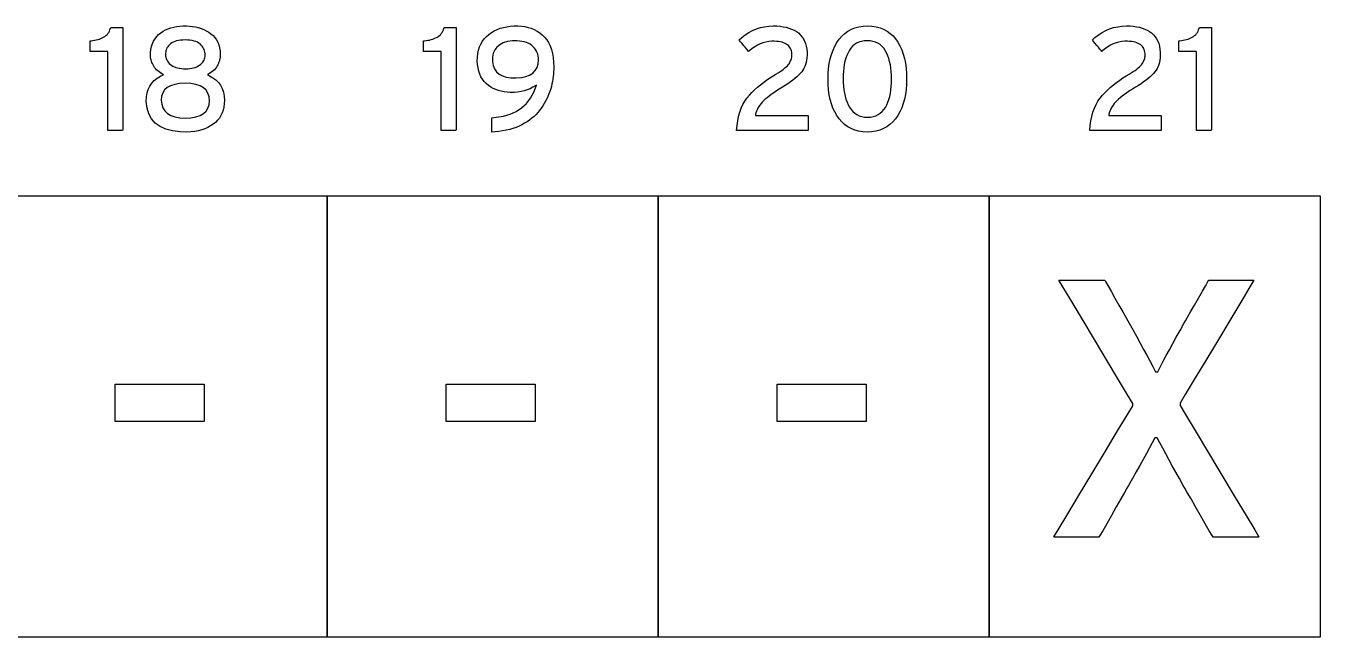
# Model space of a CAD drawing. Extents: x 1 to 47.7, y 0.2 to 35.
# Drawn here: x 16.427 to 19.726, y 30.5 to 32.058 of the extents above; entities that cross this region are included whole.
import ezdxf

# ---------------------------------------------------------------- set-up
doc = ezdxf.new("R2010")
doc.units = 0
doc.header["$MEASUREMENT"] = 0
doc.layers.add('7_0_____DWG', color=7, linetype='CONTINUOUS')

msp = doc.modelspace()

# ---------------------------------------------------------------- linework, layer by layer
at = {"layer": '7_0_____DWG'}
for points in [[(16.6353, 31.7918), (16.6353, 31.7995), (16.6353, 31.82), (16.6353, 31.8493), (16.6353, 31.8836), (16.6353, 31.9188), (16.6353, 31.9511), (16.6353, 31.9765), (16.6353, 31.9911), (16.6348, 31.9931), (16.6316, 31.9931), (16.6259, 31.9931), (16.6187, 31.9931), (16.6108, 31.9931), (16.6031, 31.9931), (16.5965, 31.9931), (16.5919, 31.9931), (16.5902, 31.9931), (16.5902, 31.9941), (16.5902, 31.9969), (16.5902, 32.0008), (16.5902, 32.0054), (16.5902, 32.0102), (16.5902, 32.0145), (16.5902, 32.0179), (16.5902, 32.0199), (16.5926, 32.0204), (16.5971, 32.0209), (16.6015, 32.0216), (16.6058, 32.0225), (16.6099, 32.0235), (16.6138, 32.0248), (16.6176, 32.0262), (16.6212, 32.0277), (16.6246, 32.0295), (16.6278, 32.0314), (16.6307, 32.0336), (16.6334, 32.036), (16.6357, 32.0387), (16.6377, 32.0417), (16.6395, 32.0449), (16.6409, 32.0485), (16.6421, 32.0522), (16.6429, 32.0542), (16.6451, 32.0542), (16.649, 32.0542), (16.6539, 32.0542), (16.6593, 32.0542), (16.6646, 32.0542), (16.669, 32.0542), (16.6722, 32.0542), (16.6734, 32.0542), (16.6734, 32.0442), (16.6734, 32.0175), (16.6734, 31.9793), (16.6734, 31.9346), (16.6734, 31.8887), (16.6734, 31.8466), (16.6734, 31.8135), (16.6734, 31.7945), (16.673, 31.7918), (16.6702, 31.7918), (16.6654, 31.7918), (16.6593, 31.7918), (16.6526, 31.7918), (16.6462, 31.7918), (16.6406, 31.7918), (16.6368, 31.7918)], [(16.9329, 31.8683), (16.9324, 31.8596), (16.9313, 31.8514), (16.9295, 31.8437), (16.927, 31.8365), (16.9238, 31.8297), (16.9199, 31.8235), (16.9152, 31.8177), (16.9099, 31.8125), (16.904, 31.8077), (16.8974, 31.8033), (16.8904, 31.7995), (16.8828, 31.7962), (16.8747, 31.7934), (16.866, 31.7912), (16.8569, 31.7895), (16.8472, 31.7884), (16.8369, 31.7877), (16.82, 31.7881), (16.8004, 31.7905), (16.7832, 31.795), (16.7686, 31.8016), (16.7565, 31.8103), (16.747, 31.8211), (16.7399, 31.8339), (16.7354, 31.8488), (16.7333, 31.8658), (16.7337, 31.8775), (16.7353, 31.8874), (16.7381, 31.8965), (16.7421, 31.9048), (16.7472, 31.9123), (16.7536, 31.919), (16.7611, 31.9248), (16.7698, 31.9299), (16.7776, 31.9339), (16.7734, 31.9361), (16.7695, 31.9385), (16.7659, 31.941), (16.7626, 31.9436), (16.7596, 31.9464), (16.757, 31.9494), (16.7547, 31.9524), (16.7527, 31.9557), (16.7509, 31.959), (16.7493, 31.9622), (16.7479, 31.9654), (16.7467, 31.9685), (16.7457, 31.9716), (16.745, 31.9746), (16.7444, 31.9776), (16.7441, 31.9806), (16.744, 31.9835), (16.7443, 31.9904), (16.7452, 31.9985), (16.7468, 32.0061), (16.7491, 32.0132), (16.752, 32.0198), (16.7557, 32.0258), (16.76, 32.0313), (16.765, 32.0364), (16.7706, 32.0409), (16.7765, 32.0447), (16.7828, 32.048), (16.7894, 32.0509), (16.7963, 32.0533), (16.8035, 32.0553), (16.8111, 32.0567), (16.819, 32.0578), (16.8273, 32.0583), (16.8357, 32.0584), (16.8437, 32.0581), (16.8514, 32.0572), (16.8589, 32.0559), (16.8661, 32.0542), (16.8731, 32.052), (16.8798, 32.0493), (16.8863, 32.0461), (16.8925, 32.0425), (16.8984, 32.0385), (16.9037, 32.0338), (16.9083, 32.0287), (16.9123, 32.023), (16.9156, 32.0167), (16.9182, 32.0099), (16.9201, 32.0026), (16.9214, 31.9947), (16.922, 31.9862), (16.922, 31.9839), (16.9219, 31.9825), (16.9219, 31.9811), (16.9217, 31.9797), (16.9216, 31.9783), (16.9214, 31.9769), (16.9211, 31.9754), (16.9209, 31.9739), (16.9205, 31.9723), (16.9201, 31.9707), (16.9197, 31.969), (16.9191, 31.9673), (16.9186, 31.9656), (16.9179, 31.964), (16.9172, 31.9623), (16.9164, 31.9606), (16.9156, 31.9589), (16.9143, 31.9564), (16.9122, 31.953), (16.9098, 31.9498), (16.9071, 31.9468), (16.9041, 31.9439), (16.9008, 31.9412), (16.8972, 31.9387), (16.8933, 31.9363), (16.8891, 31.9341), (16.8948, 31.9308), (16.9035, 31.9262), (16.9111, 31.9207), (16.9175, 31.9143), (16.9228, 31.907), (16.927, 31.8987), (16.9301, 31.8895), (16.9321, 31.8793)], [(17.4853, 31.7918), (17.4853, 31.7995), (17.4853, 31.82), (17.4853, 31.8493), (17.4853, 31.8836), (17.4853, 31.9188), (17.4853, 31.9511), (17.4853, 31.9765), (17.4853, 31.991), (17.4848, 31.993), (17.4815, 31.993), (17.4759, 31.993), (17.4686, 31.993), (17.4607, 31.993), (17.4531, 31.993), (17.4465, 31.993), (17.4419, 31.993), (17.4402, 31.993), (17.4402, 31.9941), (17.4402, 31.9968), (17.4402, 32.0008), (17.4402, 32.0054), (17.4402, 32.0101), (17.4402, 32.0145), (17.4402, 32.0179), (17.4402, 32.0199), (17.4425, 32.0203), (17.4471, 32.0209), (17.4515, 32.0216), (17.4557, 32.0224), (17.4598, 32.0235), (17.4637, 32.0247), (17.4675, 32.0261), (17.4711, 32.0277), (17.4746, 32.0295), (17.4778, 32.0314), (17.4807, 32.0336), (17.4833, 32.036), (17.4856, 32.0387), (17.4877, 32.0417), (17.4894, 32.0449), (17.4909, 32.0484), (17.492, 32.0522), (17.4928, 32.0542), (17.4951, 32.0542), (17.4989, 32.0542), (17.5039, 32.0542), (17.5093, 32.0542), (17.5145, 32.0542), (17.519, 32.0542), (17.5221, 32.0542), (17.5233, 32.0542), (17.5233, 32.0442), (17.5233, 32.0175), (17.5233, 31.9792), (17.5233, 31.9346), (17.5233, 31.8886), (17.5233, 31.8466), (17.5233, 31.8134), (17.5233, 31.7944), (17.5229, 31.7918), (17.5202, 31.7918), (17.5154, 31.7918), (17.5093, 31.7918), (17.5026, 31.7918), (17.4961, 31.7918), (17.4906, 31.7918), (17.4867, 31.7918)], [(17.7723, 31.9538), (17.7722, 31.9478), (17.772, 31.9417), (17.7715, 31.9356), (17.7708, 31.9294), (17.7699, 31.9232), (17.7689, 31.9169), (17.7676, 31.9106), (17.7662, 31.9042), (17.7645, 31.8978), (17.7624, 31.8914), (17.7601, 31.885), (17.7575, 31.8788), (17.7546, 31.8726), (17.7515, 31.8665), (17.7481, 31.8605), (17.7444, 31.8546), (17.7404, 31.8488), (17.7363, 31.8431), (17.7318, 31.8377), (17.727, 31.8325), (17.7219, 31.8275), (17.7164, 31.8228), (17.7106, 31.8184), (17.7045, 31.8141), (17.698, 31.8101), (17.6911, 31.8064), (17.6839, 31.8028), (17.6763, 31.7996), (17.6682, 31.7968), (17.6599, 31.7944), (17.6511, 31.7923), (17.642, 31.7905), (17.6325, 31.7891), (17.6226, 31.7881), (17.6147, 31.7877), (17.6147, 31.7896), (17.6147, 31.7937), (17.6147, 31.7991), (17.6147, 31.8054), (17.6147, 31.8117), (17.6147, 31.8174), (17.6147, 31.8218), (17.6147, 31.8243), (17.6255, 31.8253), (17.6443, 31.8283), (17.6613, 31.8333), (17.6767, 31.8404), (17.6904, 31.8496), (17.7025, 31.8608), (17.7128, 31.8742), (17.7215, 31.8896), (17.7285, 31.9071), (17.7247, 31.906), (17.7186, 31.9018), (17.7119, 31.8982), (17.7048, 31.8952), (17.6971, 31.8928), (17.6889, 31.891), (17.6801, 31.8897), (17.6709, 31.889), (17.6614, 31.8889), (17.6535, 31.8892), (17.6459, 31.8901), (17.6385, 31.8916), (17.6314, 31.8935), (17.6246, 31.896), (17.6181, 31.8991), (17.6118, 31.9026), (17.6058, 31.9068), (17.6001, 31.9114), (17.595, 31.9166), (17.5905, 31.9224), (17.5867, 31.9288), (17.5835, 31.9357), (17.581, 31.9431), (17.5792, 31.9511), (17.578, 31.9597), (17.5774, 31.9689), (17.5776, 31.9786), (17.5787, 31.9879), (17.5805, 31.9965), (17.583, 32.0047), (17.5863, 32.0122), (17.5903, 32.0192), (17.5951, 32.0256), (17.6007, 32.0314), (17.6069, 32.0367), (17.6135, 32.0414), (17.6205, 32.0456), (17.6279, 32.0492), (17.6357, 32.0522), (17.6439, 32.0546), (17.6525, 32.0564), (17.6614, 32.0577), (17.6708, 32.0583), (17.6804, 32.0584), (17.6896, 32.0578), (17.6984, 32.0566), (17.7068, 32.0547), (17.7148, 32.0522), (17.7224, 32.0491), (17.7296, 32.0453), (17.7364, 32.0408), (17.7428, 32.0357), (17.7488, 32.0299), (17.7542, 32.0232), (17.7589, 32.0158), (17.7628, 32.0075), (17.7661, 31.9984), (17.7687, 31.9884), (17.7706, 31.9777), (17.7718, 31.9661)], [(18.2383, 31.7918), (18.2394, 31.8044), (18.2411, 31.8163), (18.2434, 31.8276), (18.2464, 31.8383), (18.2501, 31.8483), (18.2543, 31.8577), (18.2592, 31.8664), (18.2648, 31.8745), (18.2709, 31.8819), (18.2775, 31.8889), (18.2844, 31.8957), (18.2915, 31.9022), (18.2989, 31.9084), (18.3066, 31.9144), (18.3145, 31.9201), (18.3227, 31.9256), (18.3312, 31.9309), (18.3386, 31.9352), (18.3441, 31.9386), (18.3492, 31.9419), (18.3538, 31.9451), (18.3579, 31.9482), (18.3617, 31.9511), (18.365, 31.954), (18.3678, 31.9567), (18.3702, 31.9594), (18.3722, 31.962), (18.3738, 31.9646), (18.3752, 31.9673), (18.3765, 31.97), (18.3775, 31.9728), (18.3782, 31.9757), (18.3788, 31.9786), (18.3792, 31.9815), (18.3793, 31.9845), (18.3792, 31.988), (18.3788, 31.9914), (18.3781, 31.9946), (18.3771, 31.9977), (18.3759, 32.0005), (18.3743, 32.0032), (18.3725, 32.0057), (18.3704, 32.008), (18.368, 32.0101), (18.3651, 32.0121), (18.3619, 32.0139), (18.3583, 32.0154), (18.3543, 32.0166), (18.3499, 32.0176), (18.3451, 32.0184), (18.3399, 32.0189), (18.3344, 32.0192), (18.3279, 32.0192), (18.3202, 32.0185), (18.3127, 32.0171), (18.3055, 32.0151), (18.2984, 32.0125), (18.2915, 32.0092), (18.2847, 32.0053), (18.2782, 32.0007), (18.2719, 31.9955), (18.2689, 31.9934), (18.2671, 31.9955), (18.2642, 31.9991), (18.2604, 32.0038), (18.2563, 32.0088), (18.2523, 32.0138), (18.2487, 32.0181), (18.2461, 32.0213), (18.2449, 32.0228), (18.2515, 32.0288), (18.2604, 32.0356), (18.2696, 32.0415), (18.2791, 32.0465), (18.289, 32.0507), (18.2992, 32.0539), (18.3097, 32.0563), (18.3205, 32.0578), (18.3317, 32.0584), (18.3407, 32.0582), (18.3492, 32.0575), (18.3572, 32.0564), (18.3648, 32.0548), (18.3719, 32.0528), (18.3786, 32.0504), (18.3849, 32.0475), (18.3907, 32.0441), (18.396, 32.0403), (18.4008, 32.0358), (18.405, 32.0309), (18.4086, 32.0255), (18.4116, 32.0196), (18.4141, 32.0133), (18.416, 32.0064), (18.4172, 31.9991), (18.4179, 31.9913), (18.418, 31.9838), (18.4177, 31.9774), (18.4169, 31.9713), (18.4158, 31.9655), (18.4142, 31.96), (18.4123, 31.9548), (18.41, 31.9498), (18.4074, 31.9452), (18.4043, 31.9409), (18.4007, 31.9367), (18.3966, 31.9326), (18.3921, 31.9284), (18.3871, 31.9241), (18.3816, 31.9198), (18.3756, 31.9155), (18.3693, 31.911), (18.3624, 31.9066), (18.3551, 31.902), (18.3472, 31.8973), (18.3399, 31.8926), (18.3331, 31.888), (18.3268, 31.8837), (18.3211, 31.8794), (18.3159, 31.8753), (18.3113, 31.8714), (18.3073, 31.8676), (18.3037, 31.8639), (18.3006, 31.8602), (18.2977, 31.8565), (18.2952, 31.8526), (18.2929, 31.8487), (18.2909, 31.8448), (18.2892, 31.8408), (18.2878, 31.8368), (18.2866, 31.8327), (18.2866, 31.8299), (18.2944, 31.8299), (18.3095, 31.8299), (18.3295, 31.8299), (18.352, 31.8299), (18.3747, 31.8299), (18.3951, 31.8299), (18.4109, 31.8299), (18.4196, 31.8299), (18.4206, 31.8295), (18.4206, 31.8267), (18.4206, 31.8221), (18.4206, 31.8162), (18.4206, 31.8098), (18.4206, 31.8034), (18.4206, 31.7979), (18.4206, 31.7938), (18.4206, 31.7919), (18.4166, 31.7918), (18.4012, 31.7918), (18.3774, 31.7918), (18.3484, 31.7918), (18.3174, 31.7918), (18.2876, 31.7918), (18.2624, 31.7918), (18.2448, 31.7918)], [(18.6719, 31.9235), (18.6715, 31.9096), (18.6705, 31.8963), (18.6687, 31.8837), (18.6662, 31.8717), (18.6631, 31.8604), (18.6592, 31.8497), (18.6546, 31.8397), (18.6494, 31.8303), (18.6434, 31.8216), (18.6367, 31.8138), (18.6294, 31.8071), (18.6214, 31.8013), (18.6127, 31.7965), (18.6033, 31.7928), (18.5933, 31.7901), (18.5826, 31.7883), (18.5713, 31.7876), (18.56, 31.7883), (18.5495, 31.79), (18.5395, 31.7927), (18.5303, 31.7965), (18.5217, 31.8012), (18.5137, 31.8069), (18.5065, 31.8136), (18.4998, 31.8213), (18.4939, 31.8299), (18.4886, 31.8391), (18.484, 31.849), (18.4802, 31.8596), (18.477, 31.8709), (18.4746, 31.8829), (18.4728, 31.8955), (18.4717, 31.9088), (18.4714, 31.9227), (18.4718, 31.9367), (18.4728, 31.95), (18.4746, 31.9626), (18.4771, 31.9746), (18.4803, 31.9859), (18.4842, 31.9966), (18.4888, 32.0067), (18.4942, 32.0161), (18.5002, 32.0248), (18.5069, 32.0326), (18.5143, 32.0394), (18.5223, 32.0451), (18.5309, 32.0498), (18.5402, 32.0535), (18.5501, 32.0562), (18.5607, 32.0578), (18.572, 32.0584), (18.5833, 32.0577), (18.594, 32.0561), (18.604, 32.0534), (18.6133, 32.0497), (18.6219, 32.0451), (18.6299, 32.0394), (18.6372, 32.0327), (18.6438, 32.0251), (18.6497, 32.0165), (18.6549, 32.0072), (18.6594, 31.9972), (18.6632, 31.9866), (18.6663, 31.9753), (18.6687, 31.9634), (18.6705, 31.9507), (18.6715, 31.9374)], [(19.1388, 31.7918), (19.1398, 31.8044), (19.1416, 31.8164), (19.1439, 31.8277), (19.1469, 31.8383), (19.1505, 31.8483), (19.1548, 31.8577), (19.1597, 31.8664), (19.1652, 31.8745), (19.1714, 31.8819), (19.178, 31.889), (19.1849, 31.8957), (19.192, 31.9022), (19.1994, 31.9084), (19.207, 31.9144), (19.215, 31.9202), (19.2232, 31.9257), (19.2317, 31.9309), (19.2391, 31.9352), (19.2446, 31.9386), (19.2496, 31.9419), (19.2542, 31.9451), (19.2584, 31.9482), (19.2621, 31.9512), (19.2654, 31.954), (19.2683, 31.9568), (19.2707, 31.9594), (19.2726, 31.962), (19.2743, 31.9646), (19.2757, 31.9673), (19.2769, 31.9701), (19.2779, 31.9729), (19.2787, 31.9757), (19.2793, 31.9786), (19.2796, 31.9815), (19.2798, 31.9845), (19.2796, 31.988), (19.2792, 31.9914), (19.2786, 31.9947), (19.2776, 31.9977), (19.2763, 32.0006), (19.2748, 32.0032), (19.273, 32.0057), (19.2709, 32.008), (19.2685, 32.0102), (19.2656, 32.0121), (19.2624, 32.0139), (19.2587, 32.0154), (19.2547, 32.0166), (19.2503, 32.0176), (19.2456, 32.0184), (19.2404, 32.0189), (19.2349, 32.0192), (19.2284, 32.0192), (19.2207, 32.0185), (19.2132, 32.0171), (19.2059, 32.0151), (19.1988, 32.0125), (19.1919, 32.0092), (19.1852, 32.0053), (19.1787, 32.0008), (19.1724, 31.9956), (19.1693, 31.9934), (19.1676, 31.9955), (19.1646, 31.9992), (19.1609, 32.0038), (19.1568, 32.0088), (19.1527, 32.0138), (19.1492, 32.0181), (19.1466, 32.0213), (19.1454, 32.0229), (19.152, 32.0288), (19.1609, 32.0356), (19.17, 32.0415), (19.1796, 32.0466), (19.1894, 32.0507), (19.1996, 32.054), (19.2102, 32.0563), (19.221, 32.0578), (19.2322, 32.0584), (19.2411, 32.0582), (19.2496, 32.0576), (19.2577, 32.0564), (19.2653, 32.0549), (19.2724, 32.0529), (19.2791, 32.0504), (19.2853, 32.0475), (19.2911, 32.0441), (19.2965, 32.0403), (19.3012, 32.0359), (19.3055, 32.0309), (19.3091, 32.0255), (19.3121, 32.0197), (19.3146, 32.0133), (19.3164, 32.0065), (19.3177, 31.9991), (19.3184, 31.9913), (19.3185, 31.9838), (19.3181, 31.9774), (19.3174, 31.9713), (19.3162, 31.9655), (19.3147, 31.96), (19.3128, 31.9548), (19.3105, 31.9499), (19.3078, 31.9452), (19.3048, 31.9409), (19.3012, 31.9368), (19.2971, 31.9326), (19.2925, 31.9284), (19.2875, 31.9242), (19.2821, 31.9198), (19.2761, 31.9155), (19.2697, 31.9111), (19.2629, 31.9066), (19.2556, 31.9021), (19.2477, 31.8973), (19.2404, 31.8926), (19.2336, 31.8881), (19.2273, 31.8837), (19.2216, 31.8794), (19.2164, 31.8754), (19.2118, 31.8714), (19.2077, 31.8676), (19.2042, 31.864), (19.2011, 31.8602), (19.1982, 31.8565), (19.1956, 31.8527), (19.1934, 31.8488), (19.1914, 31.8448), (19.1897, 31.8408), (19.1882, 31.8368), (19.1871, 31.8327), (19.1871, 31.8299), (19.1949, 31.8299), (19.21, 31.8299), (19.23, 31.8299), (19.2525, 31.8299), (19.2752, 31.8299), (19.2956, 31.8299), (19.3114, 31.8299), (19.3201, 31.8299), (19.3211, 31.8295), (19.3211, 31.8268), (19.3211, 31.8221), (19.3211, 31.8162), (19.3211, 31.8098), (19.3211, 31.8035), (19.3211, 31.7979), (19.3211, 31.7939), (19.3211, 31.7919), (19.3171, 31.7918), (19.3017, 31.7918), (19.2779, 31.7918), (19.2489, 31.7918), (19.2178, 31.7918), (19.1881, 31.7918), (19.1628, 31.7918), (19.1453, 31.7918)], [(19.4107, 31.7918), (19.4107, 31.7995), (19.4107, 31.82), (19.4107, 31.8493), (19.4107, 31.8836), (19.4107, 31.9188), (19.4107, 31.9511), (19.4107, 31.9765), (19.4107, 31.9911), (19.4102, 31.9931), (19.407, 31.9931), (19.4013, 31.9931), (19.394, 31.9931), (19.3861, 31.9931), (19.3785, 31.9931), (19.3719, 31.9931), (19.3673, 31.9931), (19.3656, 31.9931), (19.3656, 31.9941), (19.3656, 31.9969), (19.3656, 32.0008), (19.3656, 32.0054), (19.3656, 32.0102), (19.3656, 32.0145), (19.3656, 32.0179), (19.3656, 32.0199), (19.3679, 32.0204), (19.3725, 32.0209), (19.3769, 32.0216), (19.3811, 32.0225), (19.3852, 32.0235), (19.3892, 32.0248), (19.3929, 32.0262), (19.3966, 32.0277), (19.4, 32.0295), (19.4032, 32.0314), (19.4061, 32.0336), (19.4087, 32.036), (19.4111, 32.0387), (19.4131, 32.0417), (19.4148, 32.0449), (19.4163, 32.0485), (19.4175, 32.0522), (19.4182, 32.0542), (19.4205, 32.0542), (19.4244, 32.0542), (19.4293, 32.0542), (19.4347, 32.0542), (19.4399, 32.0542), (19.4444, 32.0542), (19.4476, 32.0542), (19.4487, 32.0542), (19.4487, 32.0442), (19.4487, 32.0175), (19.4487, 31.9793), (19.4487, 31.9346), (19.4487, 31.8887), (19.4487, 31.8466), (19.4487, 31.8135), (19.4487, 31.7945), (19.4484, 31.7918), (19.4456, 31.7918), (19.4408, 31.7918), (19.4347, 31.7918), (19.428, 31.7918), (19.4215, 31.7918), (19.416, 31.7918), (19.4121, 31.7918)], [(16.8836, 31.9839), (16.8834, 31.9876), (16.883, 31.9911), (16.8822, 31.9945), (16.8811, 31.9978), (16.8797, 32.0009), (16.8779, 32.004), (16.8759, 32.0069), (16.8735, 32.0096), (16.8708, 32.0123), (16.8675, 32.0146), (16.8639, 32.0166), (16.8598, 32.0184), (16.8552, 32.0198), (16.8502, 32.021), (16.8448, 32.0218), (16.839, 32.0223), (16.8327, 32.0226), (16.8265, 32.0223), (16.8207, 32.0218), (16.8154, 32.021), (16.8105, 32.02), (16.806, 32.0186), (16.802, 32.017), (16.7984, 32.0151), (16.7953, 32.0129), (16.7925, 32.0105), (16.7901, 32.0078), (16.788, 32.0051), (16.7862, 32.0022), (16.7848, 31.9991), (16.7837, 31.9959), (16.783, 31.9925), (16.7826, 31.989), (16.7825, 31.9854), (16.7827, 31.9817), (16.7833, 31.9781), (16.7842, 31.9747), (16.7856, 31.9715), (16.7873, 31.9685), (16.7894, 31.9656), (16.7919, 31.9629), (16.7948, 31.9604), (16.798, 31.9581), (16.8014, 31.956), (16.8051, 31.9542), (16.8091, 31.9526), (16.8134, 31.9514), (16.818, 31.9504), (16.8229, 31.9497), (16.828, 31.9493), (16.8334, 31.9491), (16.839, 31.9493), (16.8443, 31.9497), (16.8493, 31.9504), (16.854, 31.9514), (16.8583, 31.9527), (16.8623, 31.9543), (16.8659, 31.9562), (16.8693, 31.9584), (16.8723, 31.9608), (16.8749, 31.9631), (16.8772, 31.9657), (16.8792, 31.9684), (16.8808, 31.9712), (16.882, 31.9742), (16.8829, 31.9773), (16.8834, 31.9805)], [(17.7335, 31.9722), (17.7333, 31.977), (17.7327, 31.9816), (17.7316, 31.986), (17.7301, 31.9902), (17.7281, 31.9943), (17.7258, 31.9982), (17.723, 32.0018), (17.7197, 32.0053), (17.716, 32.0086), (17.7119, 32.0115), (17.7074, 32.014), (17.7024, 32.016), (17.697, 32.0177), (17.6912, 32.019), (17.6849, 32.0198), (17.6782, 32.0203), (17.667, 32.0199), (17.6545, 32.0182), (17.6437, 32.015), (17.6347, 32.0104), (17.6274, 32.0045), (17.6219, 31.9972), (17.6182, 31.9886), (17.6161, 31.9785), (17.616, 31.9674), (17.6177, 31.9573), (17.621, 31.9487), (17.6261, 31.9414), (17.6328, 31.9355), (17.6412, 31.931), (17.6512, 31.9279), (17.663, 31.9262), (17.6764, 31.9259), (17.6896, 31.9268), (17.701, 31.9292), (17.7108, 31.9329), (17.7188, 31.938), (17.725, 31.9445), (17.7296, 31.9523), (17.7324, 31.9616)], [(18.6334, 31.9227), (18.6332, 31.9325), (18.6327, 31.9419), (18.6317, 31.9508), (18.6303, 31.9593), (18.6285, 31.9675), (18.6264, 31.9752), (18.6238, 31.9825), (18.6209, 31.9894), (18.6175, 31.9958), (18.6135, 32.0015), (18.609, 32.0064), (18.604, 32.0106), (18.5985, 32.014), (18.5925, 32.0167), (18.5859, 32.0187), (18.5789, 32.0199), (18.5713, 32.0203), (18.5638, 32.0199), (18.5568, 32.0187), (18.5504, 32.0168), (18.5444, 32.0141), (18.539, 32.0107), (18.5341, 32.0066), (18.5297, 32.0017), (18.5258, 31.9961), (18.5224, 31.9898), (18.5193, 31.9831), (18.5167, 31.9759), (18.5145, 31.9682), (18.5128, 31.9602), (18.5114, 31.9517), (18.5105, 31.9427), (18.5099, 31.9333), (18.5098, 31.9235), (18.51, 31.9137), (18.5106, 31.9044), (18.5117, 31.8956), (18.5131, 31.8871), (18.515, 31.8791), (18.5172, 31.8715), (18.5199, 31.8643), (18.523, 31.8575), (18.5265, 31.8511), (18.5304, 31.8452), (18.5349, 31.8401), (18.5398, 31.8358), (18.5452, 31.8322), (18.5512, 31.8294), (18.5576, 31.8274), (18.5645, 31.8261), (18.572, 31.8257), (18.5796, 31.8261), (18.5866, 31.8274), (18.5932, 31.8294), (18.5992, 31.8321), (18.6046, 31.8356), (18.6096, 31.8399), (18.614, 31.8449), (18.6178, 31.8507), (18.6212, 31.8571), (18.624, 31.8638), (18.6265, 31.8709), (18.6286, 31.8785), (18.6304, 31.8865), (18.6317, 31.8949), (18.6327, 31.9037), (18.6332, 31.913)], [(16.8944, 31.8672), (16.8935, 31.8776), (16.8907, 31.8866), (16.8859, 31.8942), (16.8791, 31.9005), (16.8705, 31.9055), (16.8598, 31.9091), (16.8472, 31.9113), (16.8327, 31.9122), (16.8184, 31.9113), (16.806, 31.9092), (16.7955, 31.9057), (16.7869, 31.901), (16.7803, 31.895), (16.7755, 31.8876), (16.7726, 31.879), (16.7717, 31.869), (16.7728, 31.8585), (16.7758, 31.8494), (16.7806, 31.8416), (16.7874, 31.8352), (16.796, 31.8302), (16.8065, 31.8266), (16.8188, 31.8244), (16.833, 31.8235), (16.8474, 31.8244), (16.8599, 31.8266), (16.8704, 31.8302), (16.8791, 31.835), (16.8858, 31.8411), (16.8906, 31.8485), (16.8934, 31.8572)], [(19.4533, 30.7545), (19.4507, 30.7591), (19.4435, 30.7714), (19.4333, 30.7892), (19.4212, 30.8101), (19.4086, 30.8318), (19.3969, 30.8522), (19.3873, 30.8688), (19.3812, 30.8794), (19.3771, 30.8865), (19.3673, 30.904), (19.3579, 30.9208), (19.3489, 30.9371), (19.3404, 30.9526), (19.3323, 30.9675), (19.3246, 30.9818), (19.3174, 30.9954), (19.3105, 31.0084), (19.3043, 31.0085), (19.2978, 30.9957), (19.2907, 30.9822), (19.2832, 30.968), (19.2751, 30.9531), (19.2665, 30.9375), (19.2574, 30.9212), (19.2478, 30.9042), (19.2376, 30.8866), (19.2335, 30.8794), (19.2274, 30.8688), (19.2179, 30.8522), (19.2063, 30.8318), (19.1939, 30.8101), (19.182, 30.7892), (19.1719, 30.7714), (19.1648, 30.7591), (19.1622, 30.7545), (19.158, 30.7545), (19.1469, 30.7545), (19.1308, 30.7545), (19.1119, 30.7545), (19.0922, 30.7545), (19.0739, 30.7545), (19.0588, 30.7545), (19.0492, 30.7545), (19.0473, 30.7553), (19.0581, 30.7732), (19.0802, 30.8101), (19.1101, 30.8598), (19.1441, 30.9164), (19.1785, 30.9737), (19.2098, 31.0257), (19.2342, 31.0663), (19.2482, 31.0896), (19.2483, 31.0957), (19.2352, 31.1176), (19.2123, 31.1557), (19.1831, 31.2046), (19.1508, 31.2584), (19.119, 31.3115), (19.091, 31.3582), (19.0702, 31.3928), (19.0601, 31.4097), (19.0621, 31.4104), (19.0718, 31.4104), (19.0871, 31.4104), (19.1058, 31.4104), (19.1258, 31.4104), (19.145, 31.4104), (19.1613, 31.4104), (19.1726, 31.4104), (19.1768, 31.4104), (19.179, 31.4066), (19.1848, 31.3964), (19.1932, 31.3817), (19.203, 31.3643), (19.2132, 31.3463), (19.2228, 31.3294), (19.2306, 31.3156), (19.2356, 31.3068), (19.2393, 31.3001), (19.2492, 31.2826), (19.2585, 31.2657), (19.2675, 31.2493), (19.276, 31.2336), (19.2842, 31.2185), (19.2918, 31.204), (19.2991, 31.1901), (19.3059, 31.1768), (19.3123, 31.1766), (19.3189, 31.1896), (19.3261, 31.2033), (19.3337, 31.2176), (19.3418, 31.2327), (19.3503, 31.2485), (19.3594, 31.265), (19.3689, 31.2821), (19.3789, 31.3), (19.3827, 31.3068), (19.3878, 31.3156), (19.3957, 31.3294), (19.4054, 31.3463), (19.4158, 31.3643), (19.4258, 31.3817), (19.4343, 31.3964), (19.4401, 31.4066), (19.4423, 31.4104), (19.4465, 31.4104), (19.4577, 31.4104), (19.4737, 31.4104), (19.4926, 31.4104), (19.5123, 31.4104), (19.5307, 31.4104), (19.5457, 31.4104), (19.5553, 31.4104), (19.5572, 31.4097), (19.5471, 31.3929), (19.5264, 31.3584), (19.4984, 31.3118), (19.4666, 31.2588), (19.4343, 31.2052), (19.405, 31.1565), (19.3821, 31.1184), (19.3691, 31.0967), (19.3692, 31.0905), (19.3831, 31.0672), (19.4076, 31.0264), (19.4388, 30.9743), (19.4732, 30.9168), (19.5072, 30.8601), (19.5371, 30.8102), (19.5593, 30.7733), (19.57, 30.7553), (19.5681, 30.7545), (19.5583, 30.7545), (19.5431, 30.7545), (19.5244, 30.7545), (19.5044, 30.7545), (19.4852, 30.7545), (19.4689, 30.7545), (19.4576, 30.7545)]]:
    msp.add_lwpolyline(points, close=True, dxfattribs=at)
for points in [[(17.1947, 30.5), (16.3511, 30.5), (16.3511, 31.625), (17.1947, 31.625), (17.1947, 30.5)], [(18.0384, 30.5), (17.1947, 30.5), (17.1947, 31.625), (18.0384, 31.625), (18.0384, 30.5)], [(18.8822, 30.5), (18.0384, 30.5), (18.0384, 31.625), (18.8822, 31.625), (18.8822, 30.5)], [(19.726, 30.5), (18.8822, 30.5), (18.8822, 31.625), (19.726, 31.625), (19.726, 30.5)], [(16.6542, 31.0498), (16.6542, 31.1449), (16.8812, 31.1449), (16.8812, 31.0498), (16.6542, 31.0498)], [(17.4978, 31.0498), (17.4978, 31.1449), (17.7248, 31.1449), (17.7248, 31.0498), (17.4978, 31.0498)], [(18.3415, 31.0498), (18.3415, 31.1449), (18.5685, 31.1449), (18.5685, 31.0498), (18.3415, 31.0498)]]:
    msp.add_lwpolyline(points, dxfattribs=at)

doc.saveas('drawing.dxf')
